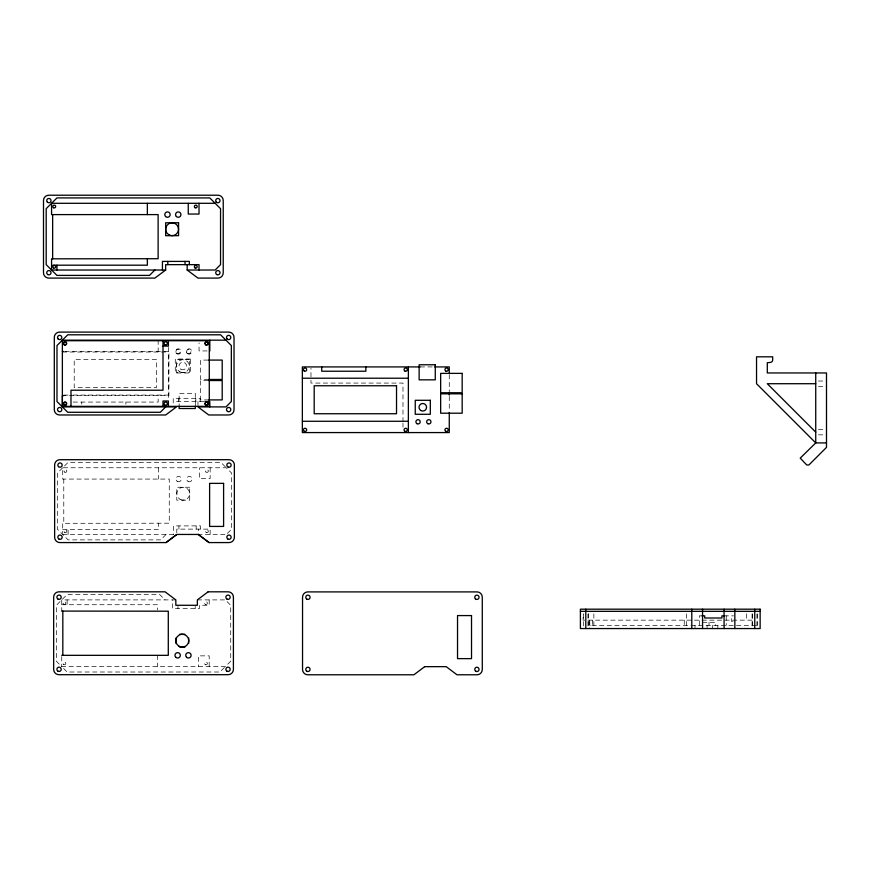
<?xml version="1.0" encoding="UTF-8"?>
<svg xmlns="http://www.w3.org/2000/svg" width="870" height="870" viewBox="0 0 870 870"><rect width="100%" height="100%" fill="white"/><g stroke="black" fill="none" stroke-linecap="round" stroke-linejoin="round"><path stroke-width="0.65" stroke-dasharray="4.35 3.26" d="M166.029 534.495L160.645 539.878L68.088 539.878L62.705 534.495L62.705 523.305L169.258 523.196L169.258 479.076L62.705 479.076L62.705 467.766L226.298 467.766L231.681 473.149L231.681 529.123L227.19 533.604M68.088 534.495L68.088 529.667M62.705 467.766L57.322 473.149L57.322 529.123L61.813 533.604M64.5 465.983L68.088 462.394L220.915 462.394L225.395 466.875M224.438 667.518L219.958 672.01L67.12 672.01L62.64 667.518M207.125 350.936L199.056 350.936L199.056 342.867M64.804 351.48L168.921 351.48L168.921 395.6L63.445 395.709M62.368 352.013L168.388 352.013M208.05 360.082L200.676 360.082L200.676 379.461L208.05 379.461M420.243 366.922L433.923 366.922M208.05 380.538L200.676 380.538L200.676 399.906L208.05 399.906M818.431 381.027L826.5 381.027M818.431 386.41L826.5 386.41M63.727 395.067L71.884 395.067M73.243 395.067L168.388 395.067M203.765 401.516L176.458 401.516L176.458 404.213M73.145 402.07L158.155 402.07L158.155 395.611M818.431 429.454L825.151 429.454M818.431 434.837L826.5 434.837M62.705 529.667L158.492 529.667L158.492 523.207M62.705 534.495L176.784 534.495M224.96 534.495L198.316 534.495L198.316 529.123M175.827 599.898L61.748 599.898L61.748 611.088M197.349 599.898L225.341 599.898L230.713 605.281L230.713 661.243L225.341 666.627L61.748 666.627L56.365 661.243L56.365 605.281L67.12 594.514L159.689 594.514L165.061 599.898M61.748 604.726L157.535 604.726L157.535 609.892M702.025 615.851L699.339 615.851L699.339 625.323M724.09 615.851L733.508 615.851M752.071 620.158L583.096 620.158L583.096 613.861M733.062 621.234L731.3 621.234L731.3 615.851M702.568 622.311L715.477 622.311L715.477 625.323M756.106 625.323L588.479 625.323L588.479 611.338M757.455 613.883L757.455 625.323M756.911 613.981L756.911 628.553M752.604 613.981L752.604 625.911M752.071 613.861L752.071 625.323M746.688 613.861L746.688 620.158M726.243 615.851L726.243 625.323M717.848 625.323L717.848 628.553M712.465 625.323L712.465 628.553M709.017 622.311L709.017 625.323M707.082 625.323L707.082 628.553M695.032 625.323L695.032 628.553M686.419 613.883L686.419 625.323M684.266 620.158L684.266 625.323M593.862 613.861L593.862 625.323M592.568 620.158L592.568 625.541L589.773 625.541L589.773 620.158M589.555 620.158L589.555 628.553M587.946 613.981L587.946 625.911M583.639 613.981L583.639 625.911M449.268 374.676L449.268 391.467M449.268 396.405L449.268 411.14M402.984 421.874L402.984 383.072L310.971 383.072L310.971 368.271M402.984 423.179L402.984 427.224M210.148 467.766L210.148 478.533L199.393 478.533L199.393 467.766M210.148 534.495L210.148 529.123L176.784 529.123L176.784 533.158M209.191 599.898L209.191 605.281L199.502 605.281L199.502 608.5L172.597 608.5L172.597 599.898M209.191 666.627L209.191 655.86L198.425 655.86L198.425 666.627M200.47 529.123L200.47 525.893L173.565 525.893L173.565 534.495M200.133 401.516L200.133 398.297L173.228 398.297L173.228 404.441M197.979 401.516L197.979 406.899M196.163 525.893L196.163 529.123M195.826 398.297L195.826 401.516M195.293 405.072L195.293 393.447L179.144 393.447L179.144 405.072M195.206 606.357L195.206 608.5M178.937 525.893L178.937 529.123M178.611 398.297L178.611 401.516M177.98 606.357L177.98 608.5M168.388 347.435L168.388 399.645M158.492 467.766L158.492 479.076M158.155 340.17L158.155 351.48M157.535 655.327L157.535 666.627M125.867 402.06L125.867 404.213M81.747 402.06L81.747 404.213M67.12 599.898L67.131 604.726M63.782 479.076L63.782 523.305M61.748 656.578L61.748 666.627M190.334 359.005L175.272 359.005L175.272 373.002L190.334 373.002L190.334 359.005M156.546 359.549L74.211 359.549L74.211 387.531L156.546 387.531L156.546 359.549M189.366 359.658L176.458 359.658L176.458 372.567L189.366 372.567L189.366 359.658M189.703 487.254L176.784 487.254L176.784 500.163L189.703 500.163L189.703 487.254M176.936 353.807A2.686 2.686 0 0 0 180.971 351.48A2.686 2.686 0 0 0 176.936 349.142A2.686 2.686 0 0 0 176.936 353.807M187.148 353.372A2.686 2.686 0 0 0 191.65 352.176A2.686 2.686 0 0 0 188.355 348.881A2.686 2.686 0 0 0 187.148 353.372M179.688 371.707A6.46 6.46 0 0 0 189.366 366.107A6.46 6.46 0 0 0 179.688 360.517A6.46 6.46 0 0 0 179.688 371.707M205.94 471.986A1.403 1.403 0 0 0 208.278 471.366A1.403 1.403 0 0 0 206.56 469.648A1.403 1.403 0 0 0 205.94 471.986M206.223 532.483A1.403 1.403 0 0 0 208.321 531.265A1.403 1.403 0 0 0 206.223 530.058A1.403 1.403 0 0 0 206.223 532.483M64.695 532.483A1.403 1.403 0 0 0 66.794 531.265A1.403 1.403 0 0 0 64.695 530.058A1.403 1.403 0 0 0 64.695 532.483M64.402 471.986A1.403 1.403 0 0 0 66.751 471.366A1.403 1.403 0 0 0 65.032 469.648A1.403 1.403 0 0 0 64.402 471.986M177.273 481.404A2.686 2.686 0 0 0 181.308 479.076A2.686 2.686 0 0 0 177.273 476.738A2.686 2.686 0 0 0 177.273 481.404M188.04 481.404A2.686 2.686 0 0 0 192.074 479.076A2.686 2.686 0 0 0 188.04 476.738A2.686 2.686 0 0 0 188.04 481.404M180.014 499.304A6.46 6.46 0 0 0 189.703 493.714A6.46 6.46 0 0 0 180.014 488.113A6.46 6.46 0 0 0 180.014 499.304M205.266 664.604A1.403 1.403 0 0 0 207.364 663.397A1.403 1.403 0 0 0 205.266 662.179A1.403 1.403 0 0 0 205.266 664.604M205.266 604.335A1.403 1.403 0 0 0 207.364 603.127A1.403 1.403 0 0 0 205.266 601.909A1.403 1.403 0 0 0 205.266 604.335M63.445 604.117A1.403 1.403 0 0 0 65.783 603.486A1.403 1.403 0 0 0 64.075 601.768A1.403 1.403 0 0 0 63.445 604.117M63.738 664.604A1.403 1.403 0 0 0 65.837 663.397A1.403 1.403 0 0 0 63.738 662.179A1.403 1.403 0 0 0 63.738 664.604M176.545 353.002A2.153 2.153 0 0 0 180.144 352.035A2.153 2.153 0 0 0 177.513 349.392A2.153 2.153 0 0 0 176.545 353.002M187.757 353.34A2.153 2.153 0 0 0 190.987 351.48A2.153 2.153 0 0 0 187.757 349.609A2.153 2.153 0 0 0 187.757 353.34M180.917 369.271A3.763 3.763 0 0 0 186.571 366.009A3.763 3.763 0 0 0 180.917 362.746A3.763 3.763 0 0 0 180.917 369.271"/><path stroke-width="1.3" d="M56.952 270.026L56.952 265.187M62.825 655.327L62.825 611.088L61.748 611.088M154.893 270.026L149.509 275.399L56.952 275.399L46.186 264.643L46.186 208.68L56.952 197.914L209.779 197.914L220.545 208.68L220.545 264.643L215.162 270.026L187.18 270.026L187.18 264.643M165.691 406.899L160.308 412.282L67.751 412.282L56.985 401.516L56.985 345.553L67.751 334.798L220.578 334.798L231.344 345.553L231.344 401.516L225.961 406.899L197.979 406.899L208.746 414.979L228.658 414.979A5.296 5.296 0 0 0 234.03 409.596L234.03 337.484A5.296 5.296 0 0 0 228.658 332.101L59.682 332.101A5.296 5.296 0 0 0 54.299 337.484L54.299 409.596A5.296 5.296 0 0 0 59.682 414.979L165.691 414.979L176.458 406.899L62.368 406.899L62.368 395.709L63.445 395.709M166.007 542.575L176.773 534.452L198.295 534.452L209.072 542.575L228.984 542.575A5.296 5.296 0 0 0 234.367 537.192L234.367 465.08A5.296 5.296 0 0 0 228.984 459.697L60.019 459.697A5.296 5.296 0 0 0 54.636 465.08L54.636 537.192A5.296 5.296 0 0 0 60.019 542.575L166.029 542.575L176.784 534.495M199.023 270.026L199.023 264.643L165.659 264.643L165.659 270.026L154.893 278.095L48.883 278.095A5.296 5.296 0 0 1 43.5 272.712L43.5 200.6A5.296 5.296 0 0 1 48.883 195.217L217.859 195.217A5.296 5.296 0 0 1 223.231 200.6L223.231 272.712A5.296 5.296 0 0 1 217.859 278.095L197.947 278.095L187.18 270.026M215.162 203.297L51.569 203.297L51.569 214.596L158.123 214.596L158.123 258.716L51.569 258.825L51.569 270.026L165.659 270.026M52.918 265.187L147.356 265.187L147.356 258.727M225.961 340.17L62.368 340.17L62.368 406.366L209.278 406.366L209.278 340.714L62.368 340.714M163.005 346.097L168.388 346.097L168.388 340.714M62.368 351.48L63.445 351.48M208.746 360.082L222.198 360.082L222.198 379.461L208.746 379.461M420.243 366.922L302.358 366.922L302.358 432.575L449.268 432.575L449.268 412.478M434.75 366.922L449.268 366.922L449.268 373.621M302.358 378.222L408.367 378.222M208.746 380.538L222.198 380.538L222.198 399.906L208.746 399.906M815.734 383.713L767.307 383.713L815.734 432.151M204.972 401.516L208.604 401.516M302.358 421.276L408.367 421.276M826.5 442.917L815.734 442.917L756.541 383.713L756.541 356.809L772.69 356.809L772.69 360.039A2.632 2.632 0 0 1 770.548 362.409L767.307 362.736L767.307 372.958L826.5 372.958L826.5 447.376L808.893 464.982L806.74 464.982L800.226 458.131L815.734 442.917L815.734 372.958M580.41 611.338L760.141 611.338M702.025 615.851L704.711 615.851L704.711 618.004L721.937 618.004L721.937 615.851L724.09 615.851M179.698 634.23L184.864 634.23M179.698 647.139L184.864 647.139M61.748 655.327L168.291 655.327L168.291 611.197L62.825 611.088M198.295 534.452L209.061 542.575M754.758 609.185L754.758 628.553M734.835 609.185L734.856 628.553M724.068 609.185L724.09 628.553M702.547 609.185L702.568 628.553M691.78 609.185L691.802 628.553M585.793 609.185L585.793 628.553M449.268 392.381L449.268 395.056M408.367 366.922L408.367 432.575M365.857 366.922L365.857 371.229L321.726 371.229L321.726 366.922M209.822 340.17L209.822 350.936M209.822 401.516L209.822 406.899M199.023 203.297L199.023 214.053L188.257 214.053L188.257 203.297M195.293 406.007L195.293 408.519L179.144 408.519L179.144 406.007M189.334 264.643L189.334 261.413L162.429 261.413L162.429 270.026M188.746 638.101L188.746 643.267M185.027 261.413L185.027 264.643M175.827 638.101L175.827 643.267M168.388 406.366L168.388 400.983L163.005 400.983L163.005 406.366M167.812 261.413L167.812 264.643M163.005 340.714L163.005 390.217L70.981 390.217L70.981 406.366M147.356 203.297L147.356 214.596M52.646 214.596L52.646 258.825M424.69 666.659L413.924 674.783L307.926 674.783A5.296 5.296 0 0 1 302.542 669.4L302.542 597.288A5.296 5.296 0 0 1 307.926 591.904L476.901 591.904A5.296 5.296 0 0 1 482.284 597.288L482.284 669.4A5.296 5.296 0 0 1 476.901 674.783L456.978 674.783L446.212 666.659L424.69 666.659M208.115 591.817L197.349 599.898L197.349 605.281L175.827 605.281L175.827 599.898L165.061 591.817L59.051 591.817A5.296 5.296 0 0 0 53.668 597.201L53.668 669.313A5.296 5.296 0 0 0 59.051 674.696L228.027 674.696A5.296 5.296 0 0 0 233.41 669.313L233.41 597.201A5.296 5.296 0 0 0 228.027 591.817L208.115 591.817M178.567 222.774L165.659 222.774L165.659 235.694L178.567 235.694L178.567 222.774M435.272 364.769L419.133 364.769L419.133 379.842L435.272 379.842L435.272 364.769M462.177 373.382L440.655 373.382L440.655 392.751L462.177 392.751L462.177 373.382M396.524 385.758L314.19 385.758L314.19 413.739L396.524 413.739L396.524 385.758M462.177 393.827L440.655 393.827L440.655 413.206L462.177 413.206L462.177 393.827M430.324 400.287L415.251 400.287L415.251 414.283L430.324 414.283L430.324 400.287M223.601 483.372L209.616 483.372L209.616 526.426L223.601 526.426L223.601 483.372M760.141 609.185L580.41 609.185L580.41 628.553L760.141 628.553L760.141 609.185M471.518 615.579L457.533 615.579L457.533 658.633L471.518 658.633L471.518 615.579M47.361 202.123A2.153 2.153 0 0 0 50.96 201.166A2.153 2.153 0 0 0 48.328 198.523A2.153 2.153 0 0 0 47.361 202.123M47.806 274.572A2.153 2.153 0 0 0 51.036 272.712A2.153 2.153 0 0 0 47.806 270.853A2.153 2.153 0 0 0 47.806 274.572M216.336 202.123A2.153 2.153 0 0 0 219.936 201.166A2.153 2.153 0 0 0 217.293 198.523A2.153 2.153 0 0 0 216.336 202.123M216.782 274.572A2.153 2.153 0 0 0 220.012 272.712A2.153 2.153 0 0 0 216.782 270.853A2.153 2.153 0 0 0 216.782 274.572M195.087 207.734A1.403 1.403 0 0 0 197.185 206.527A1.403 1.403 0 0 0 195.087 205.309A1.403 1.403 0 0 0 195.087 207.734M195.087 268.003A1.403 1.403 0 0 0 197.185 266.796A1.403 1.403 0 0 0 195.087 265.578A1.403 1.403 0 0 0 195.087 268.003M53.559 268.003A1.403 1.403 0 0 0 55.658 266.796A1.403 1.403 0 0 0 53.559 265.578A1.403 1.403 0 0 0 53.559 268.003M53.559 207.734A1.403 1.403 0 0 0 55.658 206.527A1.403 1.403 0 0 0 53.559 205.309A1.403 1.403 0 0 0 53.559 207.734M165.583 216.499A2.686 2.686 0 0 0 170.085 215.292A2.686 2.686 0 0 0 166.79 211.997A2.686 2.686 0 0 0 165.583 216.499M176.349 216.499A2.686 2.686 0 0 0 180.851 215.292A2.686 2.686 0 0 0 177.556 211.997A2.686 2.686 0 0 0 176.349 216.499M168.889 234.824A6.46 6.46 0 0 0 178.567 229.234A6.46 6.46 0 0 0 168.889 223.644A6.46 6.46 0 0 0 168.889 234.824M475.825 671.259A2.153 2.153 0 0 0 479.055 669.4A2.153 2.153 0 0 0 475.825 667.529A2.153 2.153 0 0 0 475.825 671.259M475.379 598.81A2.153 2.153 0 0 0 478.978 597.842A2.153 2.153 0 0 0 476.347 595.211A2.153 2.153 0 0 0 475.379 598.81M306.849 599.147A2.153 2.153 0 0 0 310.079 597.288A2.153 2.153 0 0 0 306.849 595.428A2.153 2.153 0 0 0 306.849 599.147M306.849 671.259A2.153 2.153 0 0 0 310.079 669.4A2.153 2.153 0 0 0 306.849 667.529A2.153 2.153 0 0 0 306.849 671.259M227.907 539.052A2.153 2.153 0 0 0 231.137 537.192A2.153 2.153 0 0 0 227.907 535.322A2.153 2.153 0 0 0 227.907 539.052M227.907 466.94A2.153 2.153 0 0 0 231.137 465.08A2.153 2.153 0 0 0 227.907 463.221A2.153 2.153 0 0 0 227.907 466.94M58.497 466.603A2.153 2.153 0 0 0 62.096 465.635A2.153 2.153 0 0 0 59.454 463.003A2.153 2.153 0 0 0 58.497 466.603M58.942 539.052A2.153 2.153 0 0 0 62.172 537.192A2.153 2.153 0 0 0 58.942 535.322A2.153 2.153 0 0 0 58.942 539.052M58.159 339.006A2.153 2.153 0 0 0 61.759 338.038A2.153 2.153 0 0 0 59.127 335.407A2.153 2.153 0 0 0 58.159 339.006M58.605 411.456A2.153 2.153 0 0 0 61.835 409.596A2.153 2.153 0 0 0 58.605 407.726A2.153 2.153 0 0 0 58.605 411.456M227.135 339.006A2.153 2.153 0 0 0 230.735 338.038A2.153 2.153 0 0 0 228.092 335.407A2.153 2.153 0 0 0 227.135 339.006M227.581 411.456A2.153 2.153 0 0 0 230.811 409.596A2.153 2.153 0 0 0 227.581 407.726A2.153 2.153 0 0 0 227.581 411.456M205.885 344.618A1.403 1.403 0 0 0 207.984 343.4A1.403 1.403 0 0 0 205.885 342.193A1.403 1.403 0 0 0 205.885 344.618M205.885 404.887A1.403 1.403 0 0 0 207.984 403.669A1.403 1.403 0 0 0 205.885 402.462A1.403 1.403 0 0 0 205.885 404.887M64.358 404.887A1.403 1.403 0 0 0 66.457 403.669A1.403 1.403 0 0 0 64.358 402.462A1.403 1.403 0 0 0 64.358 404.887M64.358 344.618A1.403 1.403 0 0 0 66.457 343.4A1.403 1.403 0 0 0 64.358 342.193A1.403 1.403 0 0 0 64.358 344.618M404.865 431.281A1.609 1.609 0 0 0 407.29 429.889A1.609 1.609 0 0 0 404.865 428.486A1.609 1.609 0 0 0 404.865 431.281M445.766 371.012A1.609 1.609 0 0 0 448.191 369.619A1.609 1.609 0 0 0 445.766 368.217A1.609 1.609 0 0 0 445.766 371.012M445.429 431.031A1.609 1.609 0 0 0 448.137 430.302A1.609 1.609 0 0 0 446.158 428.323A1.609 1.609 0 0 0 445.429 431.031M404.865 371.012A1.609 1.609 0 0 0 407.29 369.619A1.609 1.609 0 0 0 404.865 368.217A1.609 1.609 0 0 0 404.865 371.012M416.98 423.679A2.153 2.153 0 0 0 420.21 421.819A2.153 2.153 0 0 0 416.98 419.949A2.153 2.153 0 0 0 416.98 423.679M427.735 423.679A2.153 2.153 0 0 0 430.965 421.819A2.153 2.153 0 0 0 427.735 419.949A2.153 2.153 0 0 0 427.735 423.679M420.906 410.542A3.763 3.763 0 0 0 426.561 407.28A3.763 3.763 0 0 0 420.906 404.017A3.763 3.763 0 0 0 420.906 410.542M304.239 431.281A1.609 1.609 0 0 0 306.664 429.889A1.609 1.609 0 0 0 304.239 428.486A1.609 1.609 0 0 0 304.239 431.281M304.239 371.012A1.609 1.609 0 0 0 306.664 369.619A1.609 1.609 0 0 0 304.239 368.217A1.609 1.609 0 0 0 304.239 371.012M57.975 671.172A2.153 2.153 0 0 0 61.204 669.313A2.153 2.153 0 0 0 57.975 667.453A2.153 2.153 0 0 0 57.975 671.172M57.975 599.071A2.153 2.153 0 0 0 61.204 597.201A2.153 2.153 0 0 0 57.975 595.341A2.153 2.153 0 0 0 57.975 599.071M226.95 671.172A2.153 2.153 0 0 0 230.18 669.313A2.153 2.153 0 0 0 226.95 667.453A2.153 2.153 0 0 0 226.95 671.172M226.95 599.071A2.153 2.153 0 0 0 230.18 597.201A2.153 2.153 0 0 0 226.95 595.341A2.153 2.153 0 0 0 226.95 599.071M175.751 657.22A2.686 2.686 0 0 0 180.253 656.024A2.686 2.686 0 0 0 176.958 652.728A2.686 2.686 0 0 0 175.751 657.22M186.517 657.22A2.686 2.686 0 0 0 191.019 656.024A2.686 2.686 0 0 0 187.724 652.728A2.686 2.686 0 0 0 186.517 657.22M179.057 646.279A6.46 6.46 0 0 0 188.746 640.69A6.46 6.46 0 0 0 179.057 635.089A6.46 6.46 0 0 0 179.057 646.279M164.887 344.803A1.609 1.609 0 0 0 167.312 343.4A1.609 1.609 0 0 0 164.887 342.008A1.609 1.609 0 0 0 164.887 344.803M205.788 405.072A1.609 1.609 0 0 0 208.202 403.669A1.609 1.609 0 0 0 205.788 402.277A1.609 1.609 0 0 0 205.788 405.072M205.788 344.803A1.609 1.609 0 0 0 208.202 343.4A1.609 1.609 0 0 0 205.788 342.008A1.609 1.609 0 0 0 205.788 344.803M164.887 405.072A1.609 1.609 0 0 0 167.312 403.669A1.609 1.609 0 0 0 164.887 402.277A1.609 1.609 0 0 0 164.887 405.072M64.26 344.803A1.609 1.609 0 0 0 66.675 343.4A1.609 1.609 0 0 0 64.26 342.008A1.609 1.609 0 0 0 64.26 344.803M64.26 405.072A1.609 1.609 0 0 0 66.675 403.669A1.609 1.609 0 0 0 64.26 402.277A1.609 1.609 0 0 0 64.26 405.072"/></g></svg>
